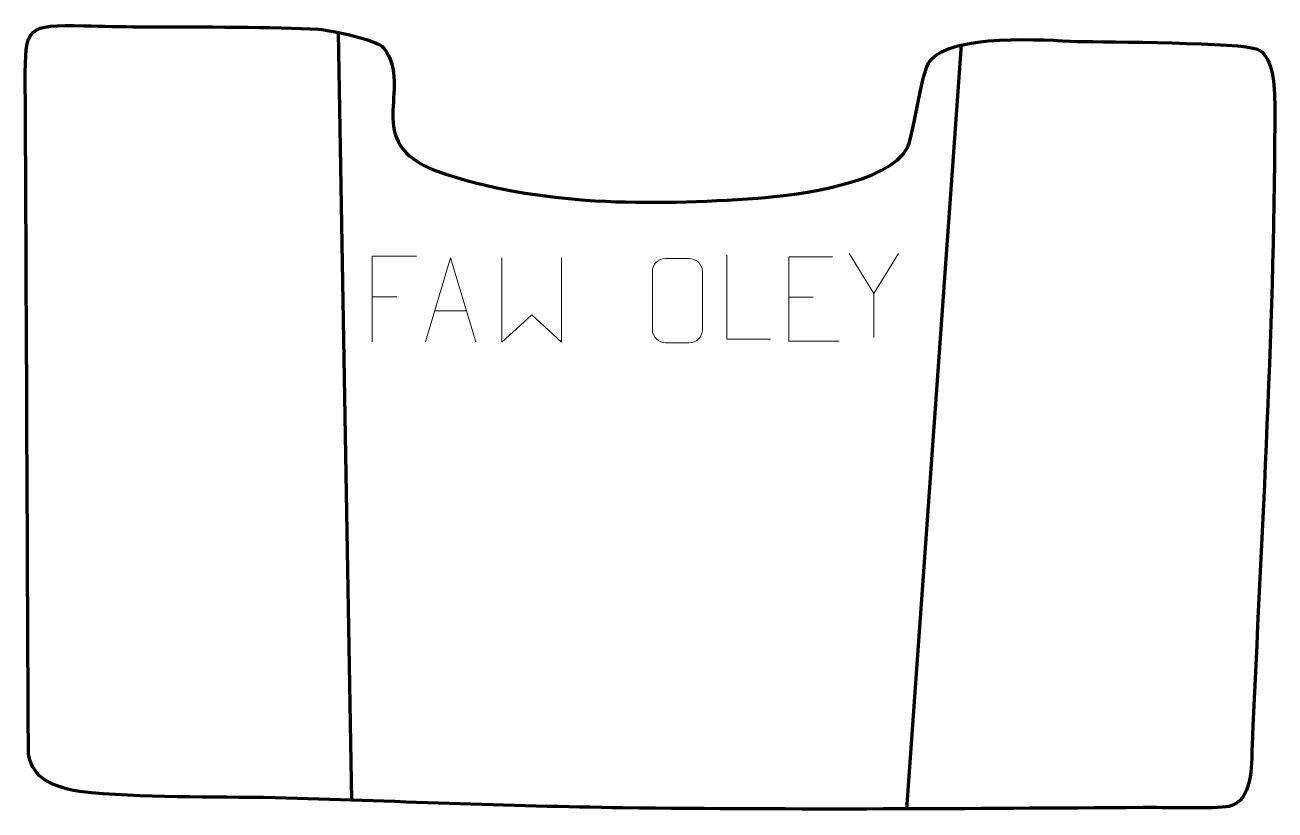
# Model space of a CAD drawing. Header units: millimetres. Extents: x -190 to 181, y -126 to 107.
import ezdxf

# ---------------------------------------------------------------- set-up
doc = ezdxf.new("R2010")
doc.units = ezdxf.units.MM
doc.header["$MEASUREMENT"] = 0
doc.layers.add('layer 2', color=7, linetype='Continuous')
doc.layers.add('layer 3', color=7, linetype='Continuous')

msp = doc.modelspace()

# ---------------------------------------------------------------- linework, layer by layer
at = {"layer": 'layer 2', "color": 142, "lineweight": 158}
for points in [[(-92.8901, -123.2436), (-92.8901, -123.2436), (-96.8479, 104.3795), (-96.8479, 104.3795)], [(87.7496, 100.6637), (87.7496, 100.6637), (71.5433, -125.8215), (71.5433, -125.8215)]]:
    msp.add_open_spline(points, degree=3, dxfattribs=at)
at = {"layer": 'layer 3', "color": 242, "lineweight": 158}
msp.add_open_spline([(-188.796, -109.496), (-187.7305, -115.2237), (-184.1418, -118.9597), (-173.5526, -120.7046), (-173.5526, -120.7046), (-155.3149, -122.7138), (-134.1928, -122.1123), (-115.6004, -122.5534), (-115.6004, -122.5534), (-81.3414, -123.4927), (-46.7538, -125.0219), (-12.5536, -125.5185), (-12.5536, -125.5185), (38.603, -126.146), (90.4669, -125.7781), (141.6552, -125.4292), (141.6552, -125.4292), (146.9243, -125.3923), (163.3049, -125.8567), (167.0129, -125.0807), (167.0129, -125.0807), (174.1693, -123.5828), (173.696, -112.9652), (173.9528, -107.0195), (173.9528, -107.0195), (176.694, -43.5447), (180.7352, 19.9031), (180.6527, 83.4633), (180.6527, 83.4633), (180.6294, 90.7096), (179.5914, 97.6125), (175.5242, 99.398), (175.5242, 99.398), (170.8061, 101.4693), (130.6944, 101.5218), (122.1104, 101.7298), (122.1104, 101.7298), (112.3774, 102.139), (85.0431, 104.1723), (78.5419, 96.0263), (78.5419, 96.0263), (75.7521, 92.5308), (74.2122, 76.7271), (71.8253, 70.2286), (71.8253, 70.2286), (66.2375, 59.5328), (38.5571, 56.1485), (27.3923, 55.2283), (27.3923, 55.2283), (-4.8451, 53.1228), (-36.9819, 52.6645), (-67.914, 63.3371), (-67.914, 63.3371), (-90.4009, 71.958), (-74.5304, 87.3231), (-83.4043, 99.7651), (-83.4043, 99.7651), (-86.1915, 102.4979), (-98.5326, 104.9106), (-102.6826, 105.3074), (-102.6826, 105.3074), (-115.815, 106.0765), (-136.9626, 106.0296), (-155.797, 106.0434), (-155.797, 106.0434), (-161.3043, 106.0735), (-166.7716, 106.2898), (-172.2689, 106.3618), (-172.2689, 106.3618), (-189.3458, 106.5855), (-189.8071, 106.4778), (-189.7198, 89.5364), (-189.7198, 89.5364), (-189.6325, 72.595), (-188.796, -109.496), (-188.796, -109.496)], degree=3, knots=[0, 0, 0, 0, 0.05, 0.05, 0.05, 0.05, 0.1, 0.1, 0.1, 0.1, 0.15, 0.15, 0.15, 0.15, 0.2, 0.2, 0.2, 0.2, 0.25, 0.25, 0.25, 0.25, 0.3, 0.3, 0.3, 0.3, 0.35, 0.35, 0.35, 0.35, 0.4, 0.4, 0.4, 0.4, 0.45, 0.45, 0.45, 0.45, 0.5, 0.5, 0.5, 0.5, 0.55, 0.55, 0.55, 0.55, 0.6, 0.6, 0.6, 0.6, 0.65, 0.65, 0.65, 0.65, 0.7, 0.7, 0.7, 0.7, 0.75, 0.75, 0.75, 0.75, 0.8, 0.8, 0.8, 0.8, 0.85, 0.85, 0.85, 0.85, 0.9, 0.9, 0.9, 0.9, 1, 1, 1, 1], dxfattribs=at)
at = {"layer": 'layer 3', "color": 250, "lineweight": 9}
for points, knots in [([(-73.7873, 38.0085), (-73.7873, 38.0085), (-86.8465, 38.0085), (-86.8465, 38.0085), (-86.8465, 38.0085), (-86.8465, 38.0085), (-86.8465, 12.6958), (-86.8465, 12.6958)], [0, 0, 0, 0, 0.33333333, 0.33333333, 0.33333333, 0.33333333, 1, 1, 1, 1]), ([(-71.0673, 12.6066), (-71.0673, 12.6066), (-63.6963, 37.5601), (-63.6963, 37.5601), (-63.6963, 37.5601), (-63.6963, 37.5601), (-56.1264, 12.6066), (-56.1264, 12.6066)], [0, 0, 0, 0, 0.33333333, 0.33333333, 0.33333333, 0.33333333, 1, 1, 1, 1]), ([(-48.4125, 37.5552), (-48.4125, 37.5552), (-48.4125, 12.5972), (-48.4125, 12.5972), (-48.4125, 12.5972), (-48.4125, 12.5972), (-39.5698, 20.6619), (-39.5698, 20.6619), (-39.5698, 20.6619), (-39.5698, 20.6619), (-30.7274, 12.5978), (-30.7274, 12.5978), (-30.7274, 12.5978), (-30.7274, 12.5978), (-30.7274, 37.5552), (-30.7274, 37.5552)], [0, 0, 0, 0, 0.2, 0.2, 0.2, 0.2, 0.4, 0.4, 0.4, 0.4, 0.6, 0.6, 0.6, 0.6, 1, 1, 1, 1]), ([(0.072, 37.3425), (2.3977, 37.3425), (4.7238, 37.3425), (7.0499, 37.3425), (7.0499, 37.3425), (8.9965, 37.3781), (10.9879, 35.8865), (11.0146, 33.4489), (11.0146, 33.4489), (11.0142, 27.702), (11.0142, 21.9547), (11.0146, 16.207), (11.0146, 16.207), (10.8748, 13.8836), (9.1976, 12.404), (7.0499, 12.3932), (7.0499, 12.3932), (4.718, 12.3936), (2.3861, 12.3936), (0.0546, 12.3932), (0.0546, 12.3932), (-1.8704, 12.2878), (-3.8425, 14.1723), (-3.8313, 16.1896), (-3.8313, 16.1896), (-3.831, 21.9597), (-3.831, 27.7294), (-3.8313, 33.4987), (-3.8313, 33.4987), (-3.8271, 35.6368), (-2.0804, 37.356), (0.072, 37.3425)], [0, 0, 0, 0, 0.11111111, 0.11111111, 0.11111111, 0.11111111, 0.22222222, 0.22222222, 0.22222222, 0.22222222, 0.33333333, 0.33333333, 0.33333333, 0.33333333, 0.44444444, 0.44444444, 0.44444444, 0.44444444, 0.55555556, 0.55555556, 0.55555556, 0.55555556, 0.66666667, 0.66666667, 0.66666667, 0.66666667, 0.77777778, 0.77777778, 0.77777778, 0.77777778, 1, 1, 1, 1]), ([(31.2328, 13.4476), (31.2328, 13.4476), (18.2837, 13.4476), (18.2837, 13.4476), (18.2837, 13.4476), (18.2837, 13.4476), (18.2837, 38.4012), (18.2837, 38.4012)], [0, 0, 0, 0, 0.33333333, 0.33333333, 0.33333333, 0.33333333, 1, 1, 1, 1]), ([(49.5141, 37.8041), (49.5141, 37.8041), (36.6402, 37.8041), (36.6402, 37.8041), (36.6402, 37.8041), (36.6402, 37.8041), (36.6402, 12.8505), (36.6402, 12.8505), (36.6402, 12.8505), (36.6402, 12.8505), (51.506, 12.8505), (51.506, 12.8505)], [0, 0, 0, 0, 0.25, 0.25, 0.25, 0.25, 0.5, 0.5, 0.5, 0.5, 1, 1, 1, 1]), ([(69.1223, 38.8814), (69.1223, 38.8814), (61.7999, 26.9827), (61.7999, 26.9827), (61.7999, 26.9827), (61.7999, 26.9827), (61.8006, 13.9278), (61.8006, 13.9278)], [0, 0, 0, 0, 0.33333333, 0.33333333, 0.33333333, 0.33333333, 1, 1, 1, 1])]:
    msp.add_open_spline(points, degree=3, knots=knots, dxfattribs=at)
for points in [[(61.7999, 26.9827), (61.7999, 26.9827), (54.479, 38.8814), (54.479, 38.8814)], [(-86.8465, 25.9579), (-86.8465, 25.9579), (-79.5752, 25.9579), (-79.5752, 25.9579)], [(36.6402, 25.9244), (36.6402, 25.9244), (43.8083, 25.9244), (43.8083, 25.9244)], [(-68.3447, 21.856), (-68.3447, 21.856), (-58.849, 21.856), (-58.849, 21.856)]]:
    msp.add_open_spline(points, degree=3, dxfattribs=at)

doc.saveas('drawing.dxf')
